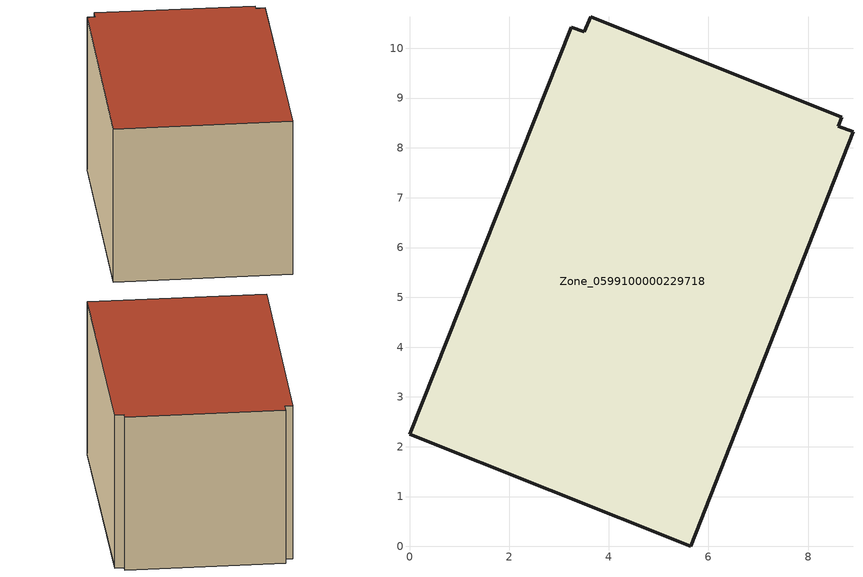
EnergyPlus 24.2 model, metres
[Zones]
Zone_0599100000229718
 floor ground (C_G): 3.25,10.43 3.5,10.33 3.63,10.63 8.68,8.62 8.61,8.44 8.9,8.33 5.65,0 0,2.25 z0
 wall outside (C_F): 5.65,0 8.9,8.33 8.61,8.44 8.68,8.62 3.63,10.63 3.5,10.33 3.25,10.43 0,2.25 5.65,0 z0:5.7
 roof outside (C_R): 3.5,10.33 3.25,10.43 0,2.25 5.65,0 8.9,8.33 8.61,8.44 8.68,8.62 3.63,10.63 z5.7
[BUILDING]
Pand.0599100000229718: North Axis=0; Terrain=City; Loads Convergence Tolerance Value=0.04; Temperature Convergence Tolerance Value=0.4; Solar Distribution=FullExterior; Maximum Number of Warmup Days=25; Minimum Number of Warmup Days=1
[Site:Location]
Rotterdam.The.Hague.AP_ZH_NLD Design_Conditions: Latitude=51.96; Longitude=4.45; Time Zone=1; Elevation=-4.5
[SITE:GROUNDTEMPERATURE:BUILDINGSURFACE]
18, 18, 18, 18, 18, 18, 18, 18, 18, 18, 18, 18
[MATERIAL] Thermal Absorptance=0.9; Solar Absorptance=0.7; Visible Absorptance=0.7
Name | Roughness | Thickness | Conductivity | Density | Specific Heat
G.TI.1975-1991 | MediumSmooth | 0.15 | 0.288461 | 540 | 1210
F.TI.1975-1991 | Rough | 0.3 | 0.230769 | 1920 | 840
R.TI.1975-1991 | MediumRough | 0.2 | 0.153846 | 1500 | 1000
[CONSTRUCTION]
C_G: G.TI.1975-1991
C_F: F.TI.1975-1991
C_R: R.TI.1975-1991
[ZONE]
Zone_0599100000229718: Type=1; Multiplier=1; Ceiling Height=Autocalculate; Volume=Autocalculate; Floor Area=autocalculate; Part of Total Floor Area=Yes
[ZONEINFILTRATION:DESIGNFLOWRATE]
Infil_Zone_0599100000229718: Zone or ZoneList or Space or SpaceList=Zone_0599100000229718; Schedule=AlwaysOn; Design Flow Rate Calculation Method=Flow/Area; Flow Rate per Floor Area=0.003; Constant Term Coefficient=1; Temperature Term Coefficient=0; Velocity Term Coefficient=0; Velocity Squared Term Coefficient=0
[HVACTEMPLATE:ZONE:IDEALLOADSAIRSYSTEM]
Zone_0599100000229718: Maximum Heating Supply Air Temperature=50; Minimum Cooling Supply Air Temperature=13; Maximum Heating Supply Air Humidity Ratio=0.0156; Minimum Cooling Supply Air Humidity Ratio=0.0077; Heating Limit=NoLimit; Cooling Limit=NoLimit; Dehumidification Control Type=ConstantSensibleHeatRatio; Cooling Sensible Heat Ratio=0.7; Dehumidification Setpoint=60; Humidification Control Type=None; Humidification Setpoint=30; Outdoor Air Method=None; Outdoor Air Flow Rate per Person=0.00944; Outdoor Air Flow Rate per Zone Floor Area=0; Outdoor Air Flow Rate per Zone=0; Demand Controlled Ventilation Type=None; Outdoor Air Economizer Type=NoEconomizer; Heat Recovery Type=None; Sensible Heat Recovery Effectiveness=0.7; Latent Heat Recovery Effectiveness=0.65
[ZONECONTROL:THERMOSTAT]
ThermostatControl_Zone_0599100000229718: Zone or ZoneList=Zone_0599100000229718; Control Type Schedule=DualSetpointControlType; Control 1=Thermostat_Zone_0599100000229718; Temperature Difference Between Cutout And Setpoint=0
[THERMOSTATSETPOINT:DUALSETPOINT]
Thermostat_Zone_0599100000229718: Heating Setpoint Temperature Schedule=HeatingSetpoint_Zone_0599100000229718; Cooling Setpoint Temperature Schedule=CoolingSetpoint_Zone_0599100000229718
[SCHEDULE:COMPACT]
HeatingSetpoint_Zone_0599100000229718: Through: 12/31, For: AllDays, Until: 24:00, 21
CoolingSetpoint_Zone_0599100000229718: Through: 12/31, For: AllDays, Until: 24:00, 24
DualSetpointControlType: Through: 12/31, For: AllDays, Until: 24:00, 4
AlwaysOn: Through: 12/31, For: AllDays, Until: 24:00, 1
